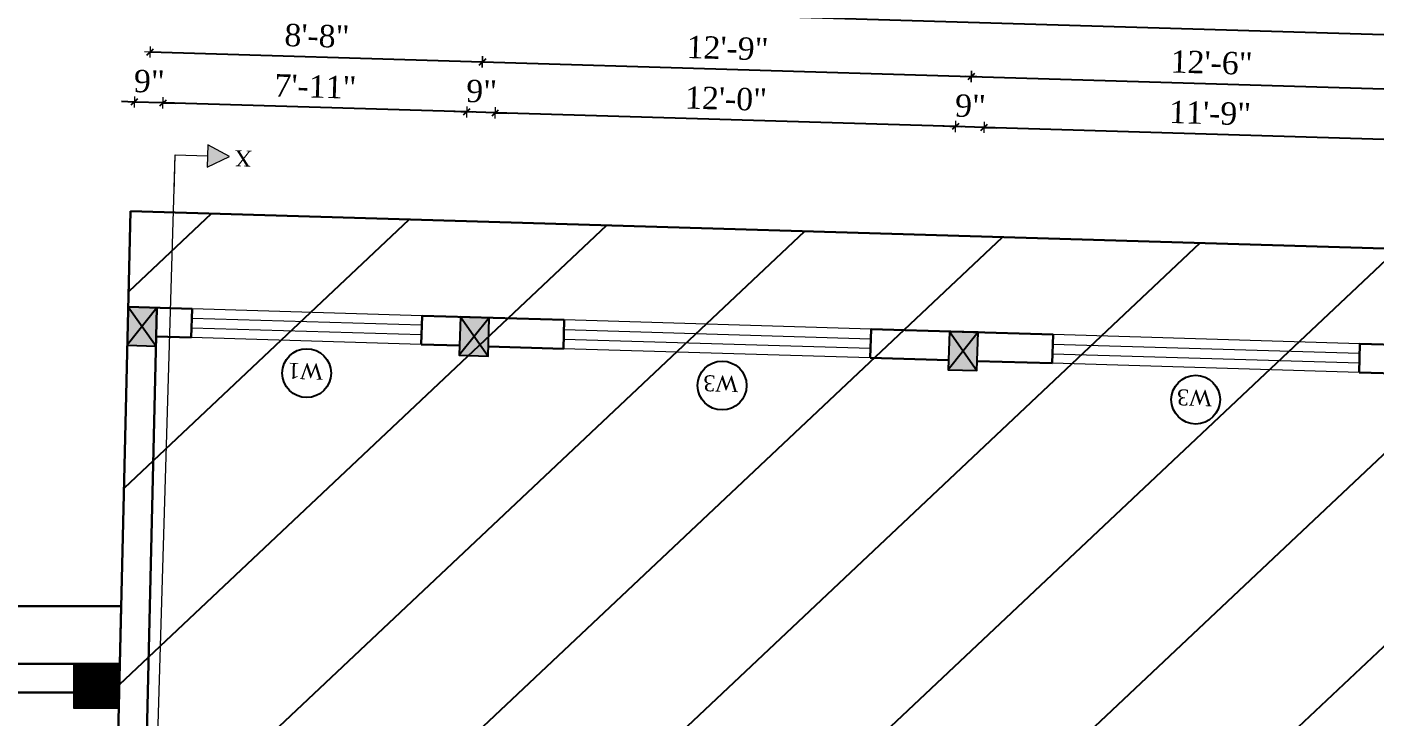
# Model space of a CAD drawing. Header units: inches. Extents: x 4069 to 291496, y -47643 to 12535.
# Drawn here: x 134140.7 to 134562.4, y -20417.1 to -20201.2 of the extents above; entities that cross this region are included whole.
import ezdxf

# ---------------------------------------------------------------- set-up
doc = ezdxf.new("R2010")
doc.units = ezdxf.units.IN
doc.header["$LTSCALE"] = 5
doc.header["$MEASUREMENT"] = 0
for name, color, linetype, lineweight in [('A-WALL', 7, 'Continuous', 9), ('Dimension', 7, 'Continuous', 18), ('Dw', 2, 'Continuous', 18)]:
    doc.layers.add(name, color=color, linetype=linetype, lineweight=lineweight)
doc.layers.add('dim line', color=7, linetype='Continuous', lineweight=15, true_color=0xfab2b2)
doc.layers.add('TEXT', color=6, linetype='Continuous')
doc.layers.add('WALL', color=7, linetype='Continuous')
doc.styles.add('ordinary', font='times.ttf')
doc.dimstyles.new('Copy of 96', dxfattribs={"dimtxt": 7, "dimasz": 4, "dimexe": 0.5, "dimexo": 0.5, "dimgap": 3, "dimtad": 1, "dimdec": 1, "dimzin": 11, "dimdsep": 46, "dimlunit": 4, "dimtxsty": 'ordinary', "dimblk": 'OBLIQUE', "dimcen": 0.09, "dimse1": 1, "dimse2": 1, "dimclrt": 6, "dimazin": 0, "dimtfac": 1, "dimtdec": 1, "dimtix": 1, "dimtmove": 2, "dimatfit": 3, "dimldrblk": 'leader', "dimfxl": 0.5, "dimfxlon": 1, "dimtolj": 1, "dimtzin": 0, "dimarcsym": 0})

# ---------------------------------------------------------------- blocks, each defined once
blk = doc.blocks.new('C1a')
at = {"color": 1, "ltscale": 5}
for p, q in [((18657.75, 4625.76), (18648.75, 4625.76)), ((18648.75, 4625.76), (18648.82, 4613.76)), ((18657.82, 4613.76), (18657.75, 4625.76)), ((18648.82, 4613.76), (18657.82, 4613.76))]:
    blk.add_line(p, q, dxfattribs=at)
blk = doc.blocks.new('x-x')
at = {"ltscale": 5}
for points in [[(11364.03, -701.52), (11364.03, -694.51), (11357.15, -698.09)], [(11364.03, -1135.52), (11364.03, -1128.51), (11357.15, -1132.09)]]:
    blk.add_hatch(color=256, dxfattribs=at).paths.add_polyline_path(points)
for p, q in [((11364.03, -694.51), (11357.15, -698.09)), ((11364.03, -701.52), (11364.03, -694.51)), ((11357.15, -698.09), (11364.03, -701.52)), ((11374.13, -698.09), (11364.03, -698.09)), ((11374.13, -698.09), (11374.13, -1132.09)), ((11364.03, -1128.51), (11357.15, -1132.09)), ((11364.03, -1135.52), (11364.03, -1128.51)), ((11357.15, -1132.09), (11364.03, -1135.52)), ((11374.13, -1132.09), (11364.03, -1132.09))]:
    blk.add_line(p, q, dxfattribs=at)
at = {"layer": 'A-WALL', "color": 1, "ltscale": 5}
blk.add_line((11374.13, -1120.09), (11374.13, -1132.09), dxfattribs=at)
at = {"layer": 'TEXT', "style": 'ordinary'}
for p in [(11350.08, -700.97), (11350.08, -1134.1)]:
    blk.add_text('X', height=5, dxfattribs=at).set_placement(p)
blk = doc.blocks.new('oblique')
at = {"color": 0, "lineweight": -2}
blk.add_line((0.25, 0.25), (-0.25, -0.25), dxfattribs=at)
at = {"layer": 'dim line', "lineweight": 9}
for p, q in [((-0.4375, 0), (0.4375, 0)), ((0, 0.4375), (0, -0.4375))]:
    blk.add_line(p, q, dxfattribs=at)
blk = doc.blocks.new('*D3547')
at = {"layer": 'A-WALL', "color": 0, "lineweight": -2, "ltscale": 50, "transparency": 16777216}
blk.add_line((134179.26, -20209.05), (134283.21, -20212.16), dxfattribs=at)
at = {"layer": 'Defpoints', "color": 0, "ltscale": 50, "transparency": 16777216}
for p in [(134283.21, -20212.16), (134176.87, -20288.94), (134280.83, -20292.05)]:
    blk.add_point(p, dxfattribs=at)
at = {"layer": 'A-WALL', "color": 0, "lineweight": -2, "ltscale": 50, "transparency": 16777216, "xscale": 4, "yscale": 4, "zscale": 4}
for p, rotation in [((134179.26, -20209.05), 178.2899854281383), ((134283.21, -20212.16), 358.2899854281383)]:
    blk.add_blockref('oblique', p, dxfattribs=dict(at, rotation=rotation))
at = {"layer": 'A-WALL', "color": 6, "ltscale": 50, "transparency": 16777216, "insert": (134231.43, -20204.05), "char_height": 7, "attachment_point": 5, "rotation": 358.29, "style": 'ordinary'}
blk.add_mtext('\\A1;8\'-8"', dxfattribs=at)
blk = doc.blocks.new('_OBLIQUE')
at = {"color": 0, "linetype": 'ByBlock'}
blk.add_line((-0.5, -0.5), (0.5, 0.5), dxfattribs=at)
blk = doc.blocks.new('leader')
at = {"layer": 'Dimension'}
for p, q in [((0, -4.33), (0, 4.33)), ((-4.42, 0), (4.42, 0))]:
    blk.add_line(p, q, dxfattribs=at)
blk = doc.blocks.new('*D3548')
at = {"layer": 'A-WALL', "color": 0, "lineweight": -2, "ltscale": 50, "transparency": 16777216}
blk.add_line((134283.21, -20212.16), (134436.14, -20216.72), dxfattribs=at)
at = {"layer": 'Defpoints', "color": 0, "ltscale": 50, "transparency": 16777216}
for p in [(134436.14, -20216.72), (134280.83, -20292.05), (134433.76, -20296.61)]:
    blk.add_point(p, dxfattribs=at)
at = {"layer": 'A-WALL', "color": 0, "lineweight": -2, "ltscale": 50, "transparency": 16777216, "xscale": 4, "yscale": 4, "zscale": 4}
for p, rotation in [((134283.21, -20212.16), 178.289985428096), ((134436.14, -20216.72), 358.289985428096)]:
    blk.add_blockref('oblique', p, dxfattribs=dict(at, rotation=rotation))
at = {"layer": 'A-WALL', "color": 6, "ltscale": 50, "transparency": 16777216, "insert": (134359.88, -20207.87), "char_height": 7, "attachment_point": 5, "rotation": 358.29, "style": 'ordinary'}
blk.add_mtext('\\A1;12\'-9"', dxfattribs=at)
blk = doc.blocks.new('*D3549')
at = {"layer": 'A-WALL', "color": 0, "lineweight": -2, "ltscale": 50, "transparency": 16777216}
blk.add_line((134436.14, -20216.72), (134586.08, -20221.2), dxfattribs=at)
at = {"layer": 'Defpoints', "color": 0, "ltscale": 50, "transparency": 16777216}
for p in [(134586.08, -20221.2), (134433.76, -20296.61), (134583.69, -20301.09)]:
    blk.add_point(p, dxfattribs=at)
at = {"layer": 'A-WALL', "color": 0, "lineweight": -2, "ltscale": 50, "transparency": 16777216, "xscale": 4, "yscale": 4, "zscale": 4}
for p, rotation in [((134436.14, -20216.72), 178.289985428096), ((134586.08, -20221.2), 358.289985428096)]:
    blk.add_blockref('oblique', p, dxfattribs=dict(at, rotation=rotation))
at = {"layer": 'A-WALL', "color": 6, "ltscale": 50, "transparency": 16777216, "insert": (134511.31, -20212.4), "char_height": 7, "attachment_point": 5, "rotation": 358.29, "style": 'ordinary'}
blk.add_mtext('\\A1;12\'-6"', dxfattribs=at)
blk = doc.blocks.new('*D3551')
at = {"layer": 'A-WALL', "color": 0, "lineweight": -2, "ltscale": 50, "transparency": 16777216}
blk.add_line((134175.27, -20191.9), (134748.01, -20209), dxfattribs=at)
at = {"layer": 'Defpoints', "color": 0, "ltscale": 50, "transparency": 16777216}
for p in [(134748.01, -20209), (134172.38, -20288.81), (134745.12, -20305.91)]:
    blk.add_point(p, dxfattribs=at)
at = {"layer": 'A-WALL', "color": 0, "lineweight": -2, "ltscale": 50, "transparency": 16777216, "xscale": 4, "yscale": 4, "zscale": 4}
for p, rotation in [((134175.27, -20191.9), 178.289985428096), ((134748.01, -20209), 358.289985428096)]:
    blk.add_blockref('oblique', p, dxfattribs=dict(at, rotation=rotation))
at = {"layer": 'A-WALL', "color": 6, "ltscale": 50, "transparency": 16777216, "insert": (134461.84, -20193.88), "char_height": 7, "attachment_point": 5, "rotation": 358.29, "style": 'ordinary'}
blk.add_mtext('\\A1;47\'-9"', dxfattribs=at)
blk = doc.blocks.new('*D3559')
at = {"layer": 'A-WALL', "color": 0, "lineweight": -2, "ltscale": 50, "transparency": 16777216}
blk.add_line((134778.9, -20326.44), (134576.97, -20658.57), dxfattribs=at)
at = {"layer": 'Defpoints', "color": 0, "ltscale": 50, "transparency": 16777216}
for p in [(134745.12, -20305.91), (134543.2, -20638.03), (134576.97, -20658.57)]:
    blk.add_point(p, dxfattribs=at)
at = {"layer": 'A-WALL', "color": 0, "lineweight": -2, "ltscale": 50, "transparency": 16777216, "xscale": 4, "yscale": 4, "zscale": 4}
for p, rotation in [((134778.9, -20326.44), 58.70147092240713), ((134576.97, -20658.57), 238.7014709224071)]:
    blk.add_blockref('oblique', p, dxfattribs=dict(at, rotation=rotation))
at = {"layer": 'A-WALL', "color": 6, "ltscale": 50, "transparency": 16777216, "insert": (134672.33, -20489.1), "char_height": 7, "attachment_point": 5, "rotation": 58.7015, "style": 'ordinary'}
blk.add_mtext('\\A1;32\'-5"', dxfattribs=at)
blk = doc.blocks.new('*D3574')
at = {"layer": 'A-WALL', "color": 0, "lineweight": -2, "ltscale": 50, "transparency": 16777216}
blk.add_line((134581.11, -20236.86), (134440.17, -20232.65), dxfattribs=at)
at = {"layer": 'Defpoints', "color": 0, "ltscale": 50, "transparency": 16777216}
for p in [(134440.17, -20232.65), (134438.26, -20296.75), (134579.2, -20300.95)]:
    blk.add_point(p, dxfattribs=at)
at = {"layer": 'A-WALL', "color": 0, "lineweight": -2, "ltscale": 50, "transparency": 16777216, "xscale": 4, "yscale": 4, "zscale": 4}
for p, rotation in [((134440.17, -20232.65), 178.289985428096), ((134581.11, -20236.86), 358.289985428096)]:
    blk.add_blockref('oblique', p, dxfattribs=dict(at, rotation=rotation))
at = {"layer": 'A-WALL', "color": 6, "ltscale": 50, "transparency": 16777216, "insert": (134510.84, -20228.18), "char_height": 7, "attachment_point": 5, "rotation": 358.29, "style": 'ordinary'}
blk.add_mtext('\\A1;11\'-9"', dxfattribs=at)
blk = doc.blocks.new('*D3575')
at = {"layer": 'A-WALL', "color": 0, "lineweight": -2, "ltscale": 50, "transparency": 16777216}
for p, q in [((134431.18, -20232.38), (134427.18, -20232.26)), ((134440.17, -20232.65), (134431.18, -20232.38)), ((134440.17, -20232.65), (134444.17, -20232.77))]:
    blk.add_line(p, q, dxfattribs=at)
at = {"layer": 'Defpoints', "color": 0, "ltscale": 50, "transparency": 16777216}
for p in [(134431.18, -20232.38), (134429.26, -20296.48), (134438.26, -20296.75)]:
    blk.add_point(p, dxfattribs=at)
at = {"layer": 'A-WALL', "color": 0, "lineweight": -2, "ltscale": 50, "transparency": 16777216, "xscale": 4, "yscale": 4, "zscale": 4}
for p, rotation in [((134431.18, -20232.38), 358.289985428096), ((134440.17, -20232.65), 178.289985428096)]:
    blk.add_blockref('oblique', p, dxfattribs=dict(at, rotation=rotation))
at = {"layer": 'A-WALL', "color": 6, "ltscale": 50, "transparency": 16777216, "insert": (134435.87, -20225.95), "char_height": 7, "attachment_point": 5, "rotation": 358.29, "style": 'ordinary'}
blk.add_mtext('\\A1;9"', dxfattribs=at)
blk = doc.blocks.new('*D3576')
at = {"layer": 'A-WALL', "color": 0, "lineweight": -2, "ltscale": 50, "transparency": 16777216}
blk.add_line((134431.18, -20232.38), (134287.24, -20228.08), dxfattribs=at)
at = {"layer": 'Defpoints', "color": 0, "ltscale": 50, "transparency": 16777216}
for p in [(134287.24, -20228.08), (134285.33, -20292.18), (134429.26, -20296.48)]:
    blk.add_point(p, dxfattribs=at)
at = {"layer": 'A-WALL', "color": 0, "lineweight": -2, "ltscale": 50, "transparency": 16777216, "xscale": 4, "yscale": 4, "zscale": 4}
for p, rotation in [((134287.24, -20228.08), 178.289985428096), ((134431.18, -20232.38), 358.289985428096)]:
    blk.add_blockref('oblique', p, dxfattribs=dict(at, rotation=rotation))
at = {"layer": 'A-WALL', "color": 6, "ltscale": 50, "transparency": 16777216, "insert": (134359.4, -20223.67), "char_height": 7, "attachment_point": 5, "rotation": 358.29, "style": 'ordinary'}
blk.add_mtext('\\A1;12\'-0"', dxfattribs=at)
blk = doc.blocks.new('*D3577')
at = {"layer": 'A-WALL', "color": 0, "lineweight": -2, "ltscale": 50, "transparency": 16777216}
for p, q in [((134278.24, -20227.81), (134274.25, -20227.7)), ((134287.24, -20228.08), (134278.24, -20227.81)), ((134287.24, -20228.08), (134291.24, -20228.2))]:
    blk.add_line(p, q, dxfattribs=at)
at = {"layer": 'Defpoints', "color": 0, "ltscale": 50, "transparency": 16777216}
for p in [(134278.24, -20227.81), (134276.33, -20291.91), (134285.33, -20292.18)]:
    blk.add_point(p, dxfattribs=at)
at = {"layer": 'A-WALL', "color": 0, "lineweight": -2, "ltscale": 50, "transparency": 16777216, "xscale": 4, "yscale": 4, "zscale": 4}
for p, rotation in [((134278.24, -20227.81), 358.289985428096), ((134287.24, -20228.08), 178.289985428096)]:
    blk.add_blockref('oblique', p, dxfattribs=dict(at, rotation=rotation))
at = {"layer": 'A-WALL', "color": 6, "ltscale": 50, "transparency": 16777216, "insert": (134282.94, -20221.38), "char_height": 7, "attachment_point": 5, "rotation": 358.29, "style": 'ordinary'}
blk.add_mtext('\\A1;9"', dxfattribs=at)
blk = doc.blocks.new('*D3578')
at = {"layer": 'A-WALL', "color": 0, "lineweight": -2, "ltscale": 50, "transparency": 16777216}
blk.add_line((134278.24, -20227.81), (134183.29, -20224.98), dxfattribs=at)
at = {"layer": 'Defpoints', "color": 0, "ltscale": 50, "transparency": 16777216}
for p in [(134183.29, -20224.98), (134181.37, -20289.08), (134276.33, -20291.91)]:
    blk.add_point(p, dxfattribs=at)
at = {"layer": 'A-WALL', "color": 0, "lineweight": -2, "ltscale": 50, "transparency": 16777216, "xscale": 4, "yscale": 4, "zscale": 4}
for p, rotation in [((134183.29, -20224.98), 178.289985428096), ((134278.24, -20227.81), 358.289985428096)]:
    blk.add_blockref('oblique', p, dxfattribs=dict(at, rotation=rotation))
at = {"layer": 'A-WALL', "color": 6, "ltscale": 50, "transparency": 16777216, "insert": (134230.96, -20219.83), "char_height": 7, "attachment_point": 5, "rotation": 358.29, "style": 'ordinary'}
blk.add_mtext('\\A1;7\'-11"', dxfattribs=at)
blk = doc.blocks.new('*D3579')
at = {"layer": 'A-WALL', "color": 0, "lineweight": -2, "ltscale": 50, "transparency": 16777216}
for p, q in [((134174.29, -20224.71), (134170.29, -20224.59)), ((134183.29, -20224.98), (134174.29, -20224.71)), ((134183.29, -20224.98), (134187.28, -20225.1))]:
    blk.add_line(p, q, dxfattribs=at)
at = {"layer": 'Defpoints', "color": 0, "ltscale": 50, "transparency": 16777216}
for p in [(134174.29, -20224.71), (134172.38, -20288.81), (134181.37, -20289.08)]:
    blk.add_point(p, dxfattribs=at)
at = {"layer": 'A-WALL', "color": 0, "lineweight": -2, "ltscale": 50, "transparency": 16777216, "xscale": 4, "yscale": 4, "zscale": 4}
for p, rotation in [((134174.29, -20224.71), 358.289985428096), ((134183.29, -20224.98), 178.289985428096)]:
    blk.add_blockref('oblique', p, dxfattribs=dict(at, rotation=rotation))
at = {"layer": 'A-WALL', "color": 6, "ltscale": 50, "transparency": 16777216, "insert": (134178.98, -20218.28), "char_height": 7, "attachment_point": 5, "rotation": 358.29, "style": 'ordinary'}
blk.add_mtext('\\A1;9"', dxfattribs=at)

msp = doc.modelspace()

# ---------------------------------------------------------------- hatches: boundary and pattern name
at = {"layer": 'A-WALL', "ltscale": 5}
h = msp.add_hatch(dxfattribs=at)
h.set_pattern_fill('ANSI31', color=256, angle=180)
h.set_pattern_definition([(225, (158701.09888, -18910.67997), (0.08838834765, -0.08838834765), [])])
h.paths.add_polyline_path([(134169.39975, -20414.40112), (134169.39975, -20400.40112), (134155.39975, -20400.40112), (134155.39975, -20414.40112)])
at = {"layer": 'WALL', "linetype": 'ByBlock', "ltscale": 5, "true_color": 0xf8991e}
h = msp.add_hatch(dxfattribs=at)
h.set_pattern_fill('ANSI31', color=30, scale=350, angle=178.2899854)
h.set_pattern_definition([(223.29, (141958.237, -23107.454), (29.99899, -31.8453), [])])
h.paths.add_polyline_path([(134763.04307, -20276.42987), (134532.44589, -20655.71754), (134163.94143, -20644.71612), (134173.27142, -20258.82268)])
h = msp.add_hatch(color=30, dxfattribs=at)
h.dxf.hatch_style = 1
h.paths.add_polyline_path([(134172.37619, -20288.80932), (134176.73211, -20294.94203), (134181.37235, -20289.07789)])
h.paths.add_polyline_path([(134172.37619, -20288.80932), (134172.09187, -20300.80618), (134176.73211, -20294.94203)])
h.paths.add_polyline_path([(134172.09187, -20300.80618), (134181.08803, -20301.07475), (134176.73211, -20294.94203)])
h.paths.add_polyline_path([(134176.73211, -20294.94203), (134181.08803, -20301.07475), (134181.37235, -20289.07789)])
h = msp.add_hatch(color=30, dxfattribs=at)
h.dxf.hatch_style = 1
h.paths.add_polyline_path([(134280.64891, -20298.04439), (134285.32595, -20292.18135), (134276.32996, -20291.91278)])
h.paths.add_polyline_path([(134276.32996, -20291.91278), (134275.97187, -20303.90743), (134280.64891, -20298.04439)])
h.paths.add_polyline_path([(134280.64891, -20298.04439), (134275.97187, -20303.90743), (134284.96786, -20304.176)])
h.paths.add_polyline_path([(134284.96786, -20304.176), (134285.32595, -20292.18135), (134280.64891, -20298.04439)])
h = msp.add_hatch(color=30, dxfattribs=at)
h.dxf.hatch_style = 1
h.paths.add_polyline_path([(134433.58077, -20302.61006), (134438.25781, -20296.74701), (134429.26182, -20296.47844)])
h.paths.add_polyline_path([(134429.26182, -20296.47844), (134428.90373, -20308.4731), (134433.58077, -20302.61006)])
h.paths.add_polyline_path([(134433.58077, -20302.61006), (134428.90373, -20308.4731), (134437.89972, -20308.74167)])
h.paths.add_polyline_path([(134437.89972, -20308.74167), (134438.25781, -20296.74701), (134433.58077, -20302.61006)])

# ---------------------------------------------------------------- linework, layer by layer
at = {"color": 1, "ltscale": 5}
for p, q in [((134172.37619, -20288.80932), (134181.08803, -20301.07475)), ((134181.37235, -20289.07789), (134172.09187, -20300.80618)), ((134285.32595, -20292.18135), (134275.97187, -20303.90743)), ((134276.32996, -20291.91278), (134284.96786, -20304.176)), ((134438.25781, -20296.74701), (134428.90373, -20308.4731)), ((134429.26182, -20296.47844), (134437.89972, -20308.74167))]:
    msp.add_line(p, q, dxfattribs=at)
at = {"layer": 'A-WALL', "lineweight": 30}
for p, q in [((134173.08698, -20258.81717), (134163.94143, -20644.71612)), ((134763.04307, -20276.42987), (134173.08698, -20258.81717)), ((134192.36728, -20289.40614), (134172.37619, -20288.80932)), ((134181.37235, -20289.07789), (134177.98423, -20432.04045)), ((134192.36728, -20289.40614), (134192.09872, -20298.40213)), ((134264.33522, -20291.55468), (134264.06665, -20300.55068)), ((134308.8154, -20292.88261), (134264.33522, -20291.55468)), ((134308.8154, -20292.88261), (134308.54683, -20301.8786)), ((134404.77265, -20295.74734), (134404.50408, -20304.74333)), ((134461.74726, -20297.44827), (134404.77265, -20295.74734)), ((134192.09872, -20298.40213), (134181.16043, -20298.01985)), ((134276.06139, -20300.90877), (134264.06665, -20300.55068)), ((134308.54683, -20301.8786), (134285.05738, -20301.17734)), ((134461.74726, -20297.44827), (134461.4787, -20306.44427)), ((134557.70451, -20300.313), (134557.43594, -20309.309)), ((134612.68002, -20301.95426), (134557.70451, -20300.313)), ((134428.99325, -20305.47444), (134404.50408, -20304.74333)), ((134461.4787, -20306.44427), (134437.98925, -20305.74301)), ((134578.92645, -20309.95058), (134557.43594, -20309.309)), ((133814.24408, -20382.40112), (134170.15813, -20382.40112)), ((134169.73154, -20400.40112), (134170.15813, -20382.40112)), ((133802.61283, -20400.40112), (134169.73154, -20400.40112)), ((134169.73154, -20400.40112), (134168.98807, -20431.77188)), ((134045.18888, -20409.40112), (134155.39975, -20409.40112))]:
    msp.add_line(p, q, dxfattribs=at)
at = {"layer": 'A-WALL', "ltscale": 5}
msp.add_lwpolyline([(134169.39975, -20414.40112), (134155.39975, -20414.40112), (134155.39975, -20400.40112), (134169.39975, -20400.40112)], close=True, dxfattribs=at)
at = {"layer": 'Dw', "color": 3}
for p, q in [((134264.26858, -20294.55415), (134192.30065, -20292.4056)), ((134264.35811, -20291.55537), (134192.39017, -20289.40682)), ((134404.77265, -20295.74734), (134308.8154, -20292.88261)), ((134264.17906, -20297.55281), (134192.21112, -20295.40426)), ((134264.17906, -20297.55281), (134192.21112, -20295.40426)), ((134308.72588, -20295.88127), (134404.68313, -20298.746)), ((134264.06665, -20300.55068), (134192.09872, -20298.40213)), ((134308.63636, -20298.87994), (134404.5936, -20301.74467)), ((134461.65774, -20300.44694), (134557.61499, -20303.31167)), ((134557.70451, -20300.313), (134461.74726, -20297.44827)), ((134404.50408, -20304.74333), (134308.54683, -20301.8786)), ((134461.56822, -20303.4456), (134557.52547, -20306.31033)), ((134557.43594, -20309.309), (134461.4787, -20306.44427))]:
    msp.add_line(p, q, dxfattribs=at)
at = {"layer": 'TEXT'}
for centre in [(134228.22993, -20309.50977), (134358.1716, -20313.38908), (134506.3332, -20317.81233)]:
    msp.add_circle(centre, 7.64038, dxfattribs=at)
at = {"layer": 'WALL', "color": 2, "linetype": 'ByBlock', "ltscale": 5}
for points in [[(134181.08803, -20301.07475), (134181.37235, -20289.07789), (134172.37619, -20288.80932), (134172.09187, -20300.80618)], [(134285.32595, -20292.18135), (134276.32996, -20291.91278), (134275.97187, -20303.90743), (134284.96786, -20304.176)], [(134438.25781, -20296.74701), (134429.26182, -20296.47844), (134428.90373, -20308.4731), (134437.89972, -20308.74167)]]:
    msp.add_lwpolyline(points, close=True, dxfattribs=at)

# ---------------------------------------------------------------- block references
at = {"layer": 'A-WALL', "color": 1, "rotation": 178.2899854281387}
msp.add_blockref('x-x', (145522.37123, -21712.22886), dxfattribs=at)
at = {"layer": 'WALL', "color": 2, "linetype": 'ByBlock', "ltscale": 5, "rotation": 178.2899854281387}
msp.add_blockref('C1a', (152959.5653, -16233.87196), dxfattribs=at)

# ---------------------------------------------------------------- texts
at = {"layer": 'TEXT', "style": 'ordinary'}
for s, p in [('W1', (134233.35212, -20306.5972)), ('W3', (134363.29379, -20310.47651)), ('W3', (134511.45539, -20314.89977))]:
    msp.add_text(s, height=5, rotation=178.2903735, dxfattribs=at).set_placement(p)

# ---------------------------------------------------------------- dimensions: what is measured, and where the dimension line sits
at = {"layer": 'A-WALL', "ltscale": 50}
for base, p1, p2, picture, middle in [((134748.01417, -20208.99864), (134172.37619, -20288.80932), (134745.12101, -20305.90818), '*D3551', (134461.83784, -20193.88148)), ((134436.14493, -20216.72081), (134280.82796, -20292.04706), (134433.75982, -20296.61273), '*D3548', (134359.87508, -20207.87025)), ((134586.07813, -20221.19695), (134433.75982, -20296.61273), (134583.69302, -20301.08887), '*D3549', (134511.30731, -20212.40124)), ((134174.2898, -20224.71103), (134181.37235, -20289.07789), (134172.37619, -20288.80932), '*D3579', (134178.98395, -20218.27758)), ((134183.28596, -20224.9796), (134276.32996, -20291.91278), (134181.37235, -20289.07789), '*D3578', (134230.96084, -20219.82932)), ((134278.24357, -20227.81449), (134285.32595, -20292.18135), (134276.32996, -20291.91278), '*D3577', (134282.93764, -20221.38104)), ((134287.23956, -20228.08306), (134429.26182, -20296.47844), (134285.32595, -20292.18135), '*D3576', (134359.40327, -20223.67397)), ((134431.17543, -20232.38016), (134438.25781, -20296.74701), (134429.26182, -20296.47844), '*D3575', (134435.8695, -20225.94671)), ((134440.17142, -20232.64872), (134579.19502, -20300.95459), (134438.25781, -20296.74701), '*D3574', (134510.8361, -20228.18478))]:
    dim = msp.add_linear_dim(base=base, p1=p1, p2=p2, angle=178.2899854, dimstyle='Copy of 96', override={"dimdec": 0, "dimblk": 'oblique', "dimtdec": 0, "dimarcsym": 1}, dxfattribs=at)
    dim.commit()
    dim.dimension.update_dxf_attribs({"geometry": picture, "text_midpoint": middle})
for p1, p2, distance, picture, middle in [((134176.87427, -20288.9436), (134280.82796, -20292.04706), 79.92751, '*D3547', (134231.432, -20204.04577)), ((134745.12101, -20305.90818), (134543.19912, -20638.03055), 39.52759, '*D3559', (134672.32948, -20489.09565))]:
    dim = msp.add_aligned_dim(p1=p1, p2=p2, distance=distance, dimstyle='Copy of 96', override={"dimdec": 0, "dimblk": 'oblique', "dimtdec": 0, "dimarcsym": 1}, dxfattribs=at)
    dim.commit()
    dim.dimension.update_dxf_attribs({"geometry": picture, "text_midpoint": middle})

doc.saveas('drawing.dxf')
